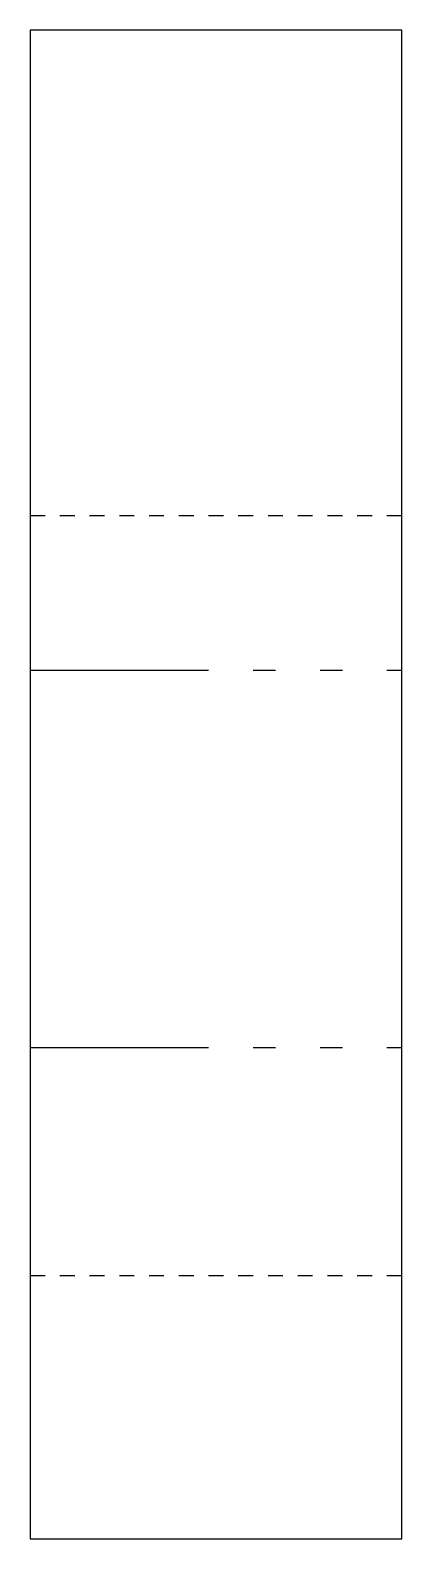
# Model space of a CAD drawing. Header units: millimetres. Extents: x -50 to 0, y -133 to 70.
import ezdxf

# ---------------------------------------------------------------- set-up
doc = ezdxf.new("R2010")
doc.units = ezdxf.units.MM
doc.linetypes.add('DASHDOTDOT', pattern=[48, 24, -6, 3, -6, 3, -6])
doc.linetypes.add('DOT', pattern=[4, 2, -2])
doc.layers.get('0').update_dxf_attribs({"color": 250, "linetype": 'CONTINUOUS'})
doc.layers.add('Bend', color=94, linetype='DOT')
doc.layers.add('MBend', color=94, linetype='DASHDOTDOT')

msp = doc.modelspace()

# ---------------------------------------------------------------- linework, layer by layer
msp.add_lwpolyline([(0, 70), (-50, 70), (-50, -133), (0, -133)], close=True)
at = {"layer": 'Bend'}
for p, q in [((0, 4.63), (-50, 4.63)), ((0, -97.62), (-50, -97.62))]:
    msp.add_line(p, q, dxfattribs=at)
at = {"layer": 'MBend'}
for p, q in [((-50, -16.12), (0, -16.12)), ((-50, -66.87), (0, -66.87))]:
    msp.add_line(p, q, dxfattribs=at)

doc.saveas('drawing.dxf')
